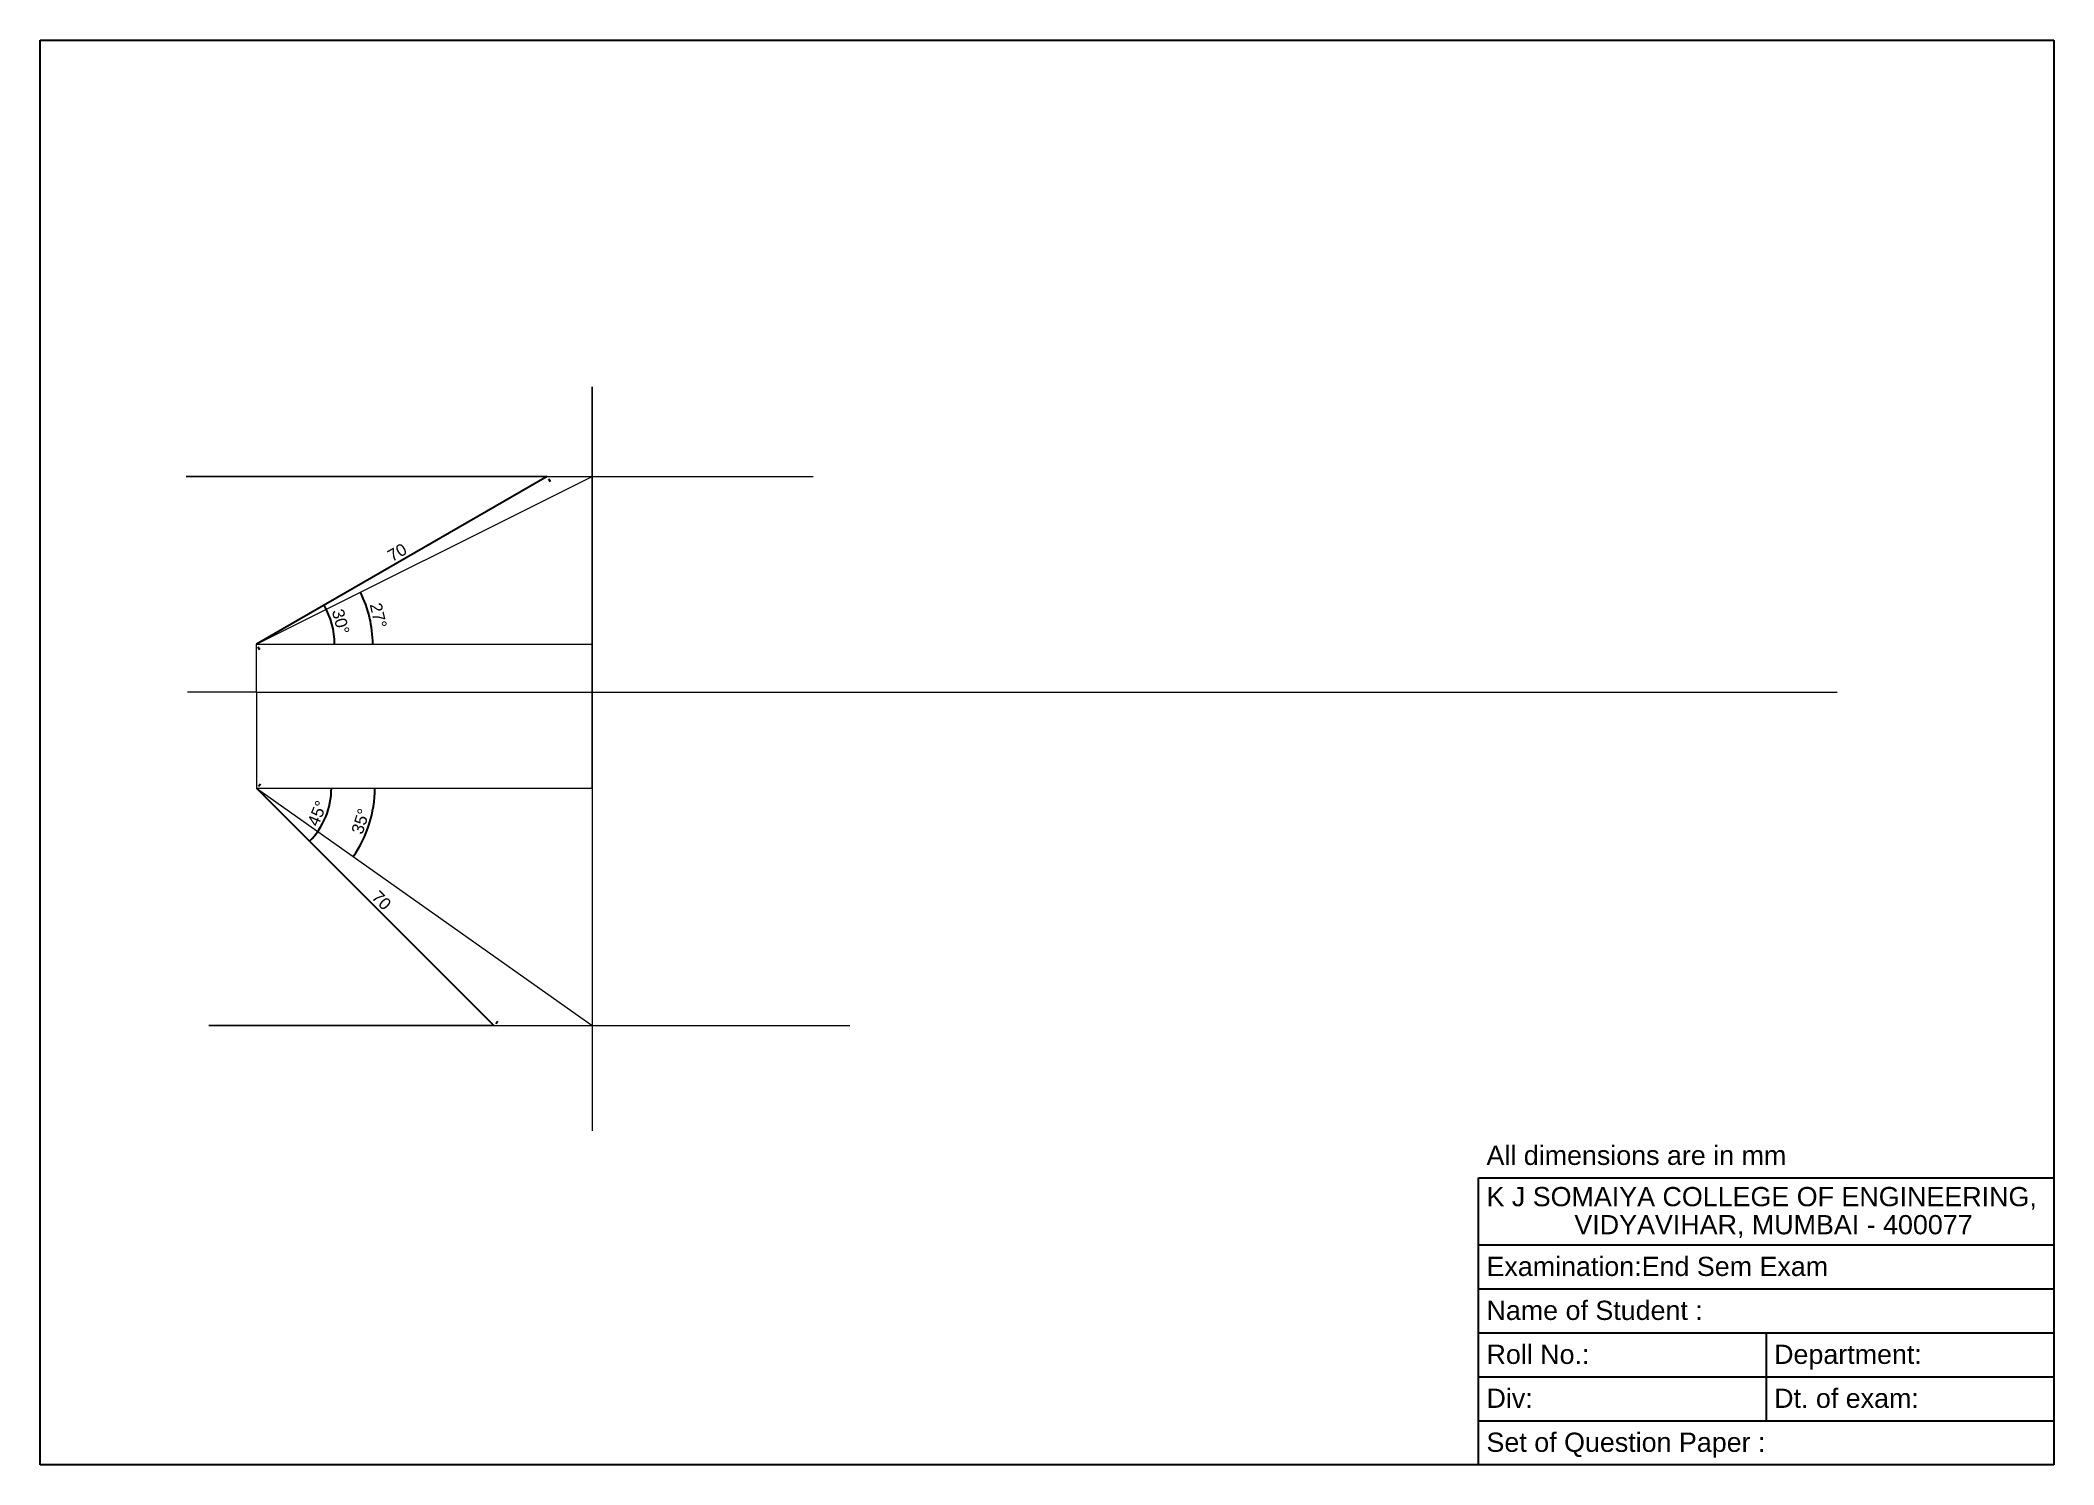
# Model space of a CAD drawing. Header units: millimetres. Extents: x 2670 to 3090, y 1870 to 2167.
import ezdxf

# ---------------------------------------------------------------- set-up
doc = ezdxf.new("R2010")
doc.units = ezdxf.units.MM
doc.styles.get("Standard").update_dxf_attribs({"font": 'arial.ttf'})
doc.dimstyles.new('ISO-25', dxfattribs={"dimtxt": 2.5, "dimasz": 2.5, "dimexe": 1.25, "dimexo": 0.625, "dimtad": 1, "dimtxsty": 'Standard', "dimblk": 'NONE', "dimcen": 2.5, "dimadec": 0, "dimazin": 0, "dimtfac": 1, "dimtmove": 0, "dimatfit": 3, "dimfxl": 1, "dimarcsym": 0})

# ---------------------------------------------------------------- blocks, each defined once
blk = doc.blocks.new('*D16')
at = {"color": 0, "lineweight": -2, "transparency": 16777216}
blk.add_arc((2715.27, 2041.26), 16.3, 0, 30, dxfattribs=at)
at = {"layer": 'Defpoints', "color": 0, "lineweight": 9, "transparency": 16777216}
for p in [(2775.89, 2076.26), (2715.27, 2041.26), (2715.27, 2041.26), (2731.32, 2044.09), (2785.27, 2041.26)]:
    blk.add_point(p, dxfattribs=at)
at = {"color": 0, "lineweight": 9, "transparency": 16777216, "insert": (2732.85, 2045.97), "char_height": 2.5, "attachment_point": 5, "rotation": 285}
blk.add_mtext('30°', dxfattribs=at)
blk = doc.blocks.new('_None')
blk = doc.blocks.new('*D17')
at = {"color": 0, "lineweight": -2, "transparency": 16777216}
blk.add_arc((2715.27, 2011.26), 15.64, 315, 360, dxfattribs=at)
at = {"layer": 'Defpoints', "color": 0, "lineweight": 9, "transparency": 16777216}
for p in [(2715.27, 2011.26), (2715.27, 2011.26), (2785.27, 2011.26), (2728.82, 2003.44), (2764.77, 1961.76)]:
    blk.add_point(p, dxfattribs=at)
at = {"color": 0, "lineweight": 9, "transparency": 16777216, "insert": (2727.97, 2006), "char_height": 2.5, "attachment_point": 5, "rotation": 67.5}
blk.add_mtext('45°', dxfattribs=at)
blk = doc.blocks.new('*D18')
at = {"color": 0, "lineweight": -2, "transparency": 16777216}
for p, q in [((2775.89, 2076.26), (2715.27, 2041.26)), ((2776.2, 2075.72), (2776.52, 2075.17)), ((2715.58, 2040.72), (2715.9, 2040.17))]:
    blk.add_line(p, q, dxfattribs=at)
at = {"layer": 'Defpoints', "color": 0, "lineweight": 9, "transparency": 16777216}
for p in [(2775.89, 2076.26), (2715.27, 2041.26), (2715.27, 2041.26)]:
    blk.add_point(p, dxfattribs=at)
at = {"color": 0, "lineweight": 9, "transparency": 16777216, "insert": (2744.63, 2060.4), "char_height": 2.5, "attachment_point": 5, "rotation": 30}
blk.add_mtext('70', dxfattribs=at)
blk = doc.blocks.new('*D19')
at = {"color": 0, "lineweight": -2, "transparency": 16777216}
for p, q in [((2715.71, 2011.7), (2716.15, 2012.14)), ((2715.27, 2011.26), (2764.77, 1961.76)), ((2765.21, 1962.2), (2765.65, 1962.64))]:
    blk.add_line(p, q, dxfattribs=at)
at = {"layer": 'Defpoints', "color": 0, "lineweight": 9, "transparency": 16777216}
for p in [(2715.27, 2011.26), (2764.77, 1961.76), (2764.77, 1961.76)]:
    blk.add_point(p, dxfattribs=at)
at = {"color": 0, "lineweight": 9, "transparency": 16777216, "insert": (2741.36, 1987.85), "char_height": 2.5, "attachment_point": 5, "rotation": 315}
blk.add_mtext('70', dxfattribs=at)
blk = doc.blocks.new('*D20')
at = {"color": 0, "lineweight": -2, "transparency": 16777216}
blk.add_arc((2715.27, 2041.26), 24.26, 360, 26.5651, dxfattribs=at)
at = {"layer": 'Defpoints', "color": 0, "lineweight": 9, "transparency": 16777216}
for p in [(2785.27, 2076.26), (2715.27, 2041.26), (2715.27, 2041.26), (2739.24, 2044.99), (2785.27, 2041.26)]:
    blk.add_point(p, dxfattribs=at)
at = {"color": 0, "lineweight": 9, "transparency": 16777216, "insert": (2740.71, 2047.26), "char_height": 2.5, "attachment_point": 5, "rotation": 283.2825}
blk.add_mtext('27°', dxfattribs=at)
blk = doc.blocks.new('*D21')
at = {"color": 0, "lineweight": -2, "transparency": 16777216}
blk.add_arc((2715.27, 2011.26), 24.7, 324.7356, 360, dxfattribs=at)
at = {"layer": 'Defpoints', "color": 0, "lineweight": 9, "transparency": 16777216}
for p in [(2715.27, 2011.26), (2715.27, 2011.26), (2785.27, 2011.26), (2737.92, 2001.4), (2785.27, 1961.76)]:
    blk.add_point(p, dxfattribs=at)
at = {"color": 0, "lineweight": 9, "transparency": 16777216, "insert": (2737, 2004.35), "char_height": 2.5, "attachment_point": 5, "rotation": 72.3678}
blk.add_mtext('35°', dxfattribs=at)

msp = doc.modelspace()

# ---------------------------------------------------------------- linework, layer by layer
for p, q in [((2670.181, 2167.189), (3090.181, 2167.189)), ((2670.181, 1870.189), (2670.181, 2167.189)), ((3090.181, 2167.189), (3090.181, 1870.189)), ((2970.181, 1930.013), (3090.181, 1930.013)), ((2970.181, 1870.189), (2970.181, 1930.013)), ((3090.181, 1925.189), (3090.181, 1870.189)), ((2970.181, 1916.023), (3090.181, 1916.023)), ((2970.181, 1906.856), (3090.181, 1906.856)), ((2970.181, 1897.689), (3090.181, 1897.689)), ((3030.181, 1897.689), (3030.181, 1879.356)), ((2970.181, 1888.523), (3090.181, 1888.523)), ((2970.181, 1879.356), (3090.181, 1879.356)), ((3090.181, 1870.189), (2670.181, 1870.189)), ((3090.181, 1870.189), (2970.181, 1870.189))]:
    msp.add_line(p, q)
at = {"lineweight": 9}
for p, q in [((2785.27, 2011.257), (2785.27, 2094.959)), ((2785.27, 2094.959), (2785.27, 1939.774)), ((2775.892, 2076.257), (2700.628, 2076.257)), ((2700.628, 2076.257), (2831.423, 2076.257)), ((2715.27, 2041.257), (2775.892, 2076.257)), ((2715.27, 2041.257), (2785.27, 2076.257)), ((2715.27, 2031.257), (2715.27, 2041.257)), ((2715.27, 2041.257), (2785.27, 2041.257)), ((2715.27, 2031.257), (2700.896, 2031.257)), ((2715.27, 2031.257), (3044.997, 2031.257)), ((2715.27, 2031.257), (2715.27, 2011.257)), ((2715.27, 2011.257), (2764.768, 1961.76)), ((2715.27, 2011.257), (2785.27, 2011.257)), ((2715.27, 2011.257), (2785.27, 1961.76)), ((2764.768, 1961.76), (2705.311, 1961.76)), ((2705.311, 1961.76), (2839.025, 1961.76))]:
    msp.add_line(p, q, dxfattribs=at)

# ---------------------------------------------------------------- texts
for s, height, p in [('All dimensions are in mm', 4.00791, (2971.859, 1932.695)), ('K J SOMAIYA COLLEGE OF ENGINEERING, ', 4.00791, (2971.859, 1924.087)), ('VIDYAVIHAR, MUMBAI - 400077', 4.00791, (2990.195, 1918.235)), ('Examination:End Sem Exam ', 4.00791, (2971.859, 1909.539)), ('Name of Student : ', 4.00791, (2971.859, 1900.372)), ('Roll No.: ', 4.0079, (2971.859, 1891.205)), ('Department: ', 4.00791, (3031.859, 1891.205)), ('Div: ', 4.0079, (2971.859, 1882.039)), ('Dt. of exam:', 4.00791, (3031.859, 1882.039)), ('Set of Question Paper : ', 4.00791, (2971.859, 1872.872))]:
    msp.add_text(s, height=height).set_placement(p)

# ---------------------------------------------------------------- dimensions: what is measured, and where the dimension line sits
for base, line1, line2, picture, middle in [((2731.323, 2044.088), ((2715.27, 2041.257), (2785.27, 2041.257)), ((2715.27, 2041.257), (2775.892, 2076.257)), '*D16', (2732.853, 2045.969)), ((2739.239, 2044.992), ((2715.27, 2041.257), (2785.27, 2041.257)), ((2715.27, 2041.257), (2785.27, 2076.257)), '*D20', (2740.709, 2047.263)), ((2728.816, 2003.437), ((2715.27, 2011.257), (2764.768, 1961.76)), ((2715.27, 2011.257), (2785.27, 2011.257)), '*D17', (2727.969, 2005.998)), ((2737.924, 2001.403), ((2715.27, 2011.257), (2785.27, 1961.76)), ((2715.27, 2011.257), (2785.27, 2011.257)), '*D21', (2737.001, 2004.35))]:
    dim = msp.add_angular_dim_2l(base=base, line1=line1, line2=line2, dimstyle='ISO-25', dxfattribs=at)
    dim.commit()
    dim.dimension.update_dxf_attribs({"geometry": picture, "text_midpoint": middle})
for p1, p2, picture, middle in [((2775.892, 2076.257), (2715.27, 2041.257), '*D18', (2744.63, 2060.404)), ((2715.27, 2011.257), (2764.768, 1961.76), '*D19', (2741.363, 1987.853))]:
    dim = msp.add_aligned_dim(p1=p1, p2=p2, distance=0, dimstyle='ISO-25', dxfattribs=at)
    dim.commit()
    dim.dimension.update_dxf_attribs({"geometry": picture, "text_midpoint": middle})

doc.saveas('drawing.dxf')
